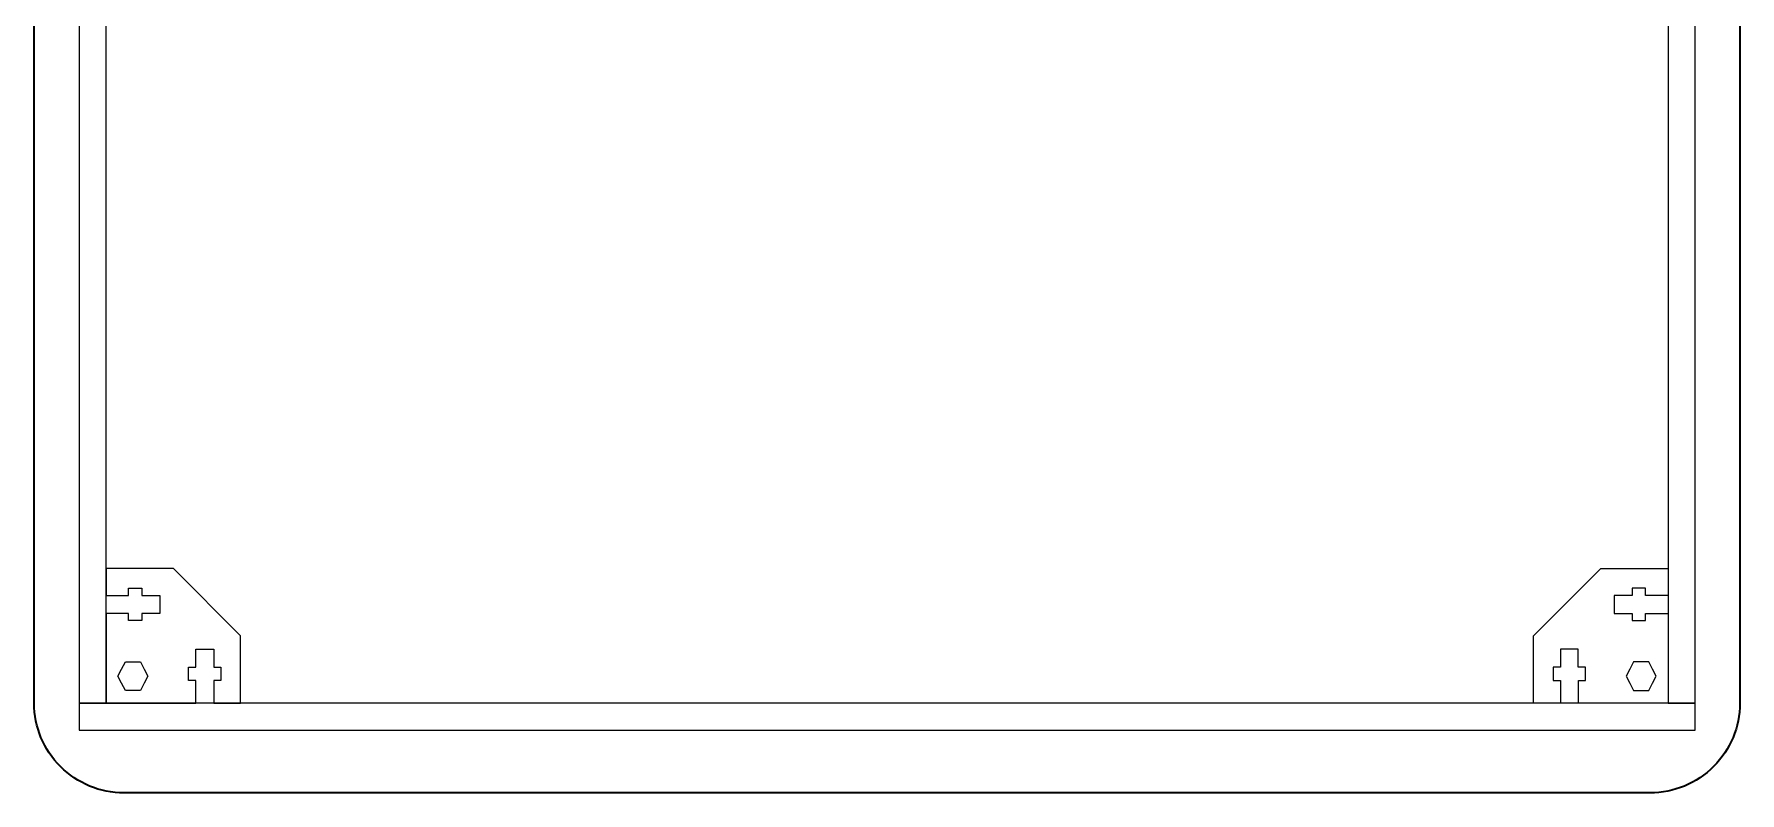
# Model space of a CAD drawing. Header units: centimetres. Extents: x 16 to 194, y -201 to 17.
# Drawn here: x 19.26 to 57.26, y -123.04 to -106.13 of the extents above; entities that cross this region are included whole.
import ezdxf

# ---------------------------------------------------------------- set-up
doc = ezdxf.new("R2010")
doc.units = ezdxf.units.CM
doc.header["$MEASUREMENT"] = 0
doc.layers.add('Layer 1', color=7, linetype='Continuous')

msp = doc.modelspace()

# ---------------------------------------------------------------- linework, layer by layer
at = {"layer": 'Layer 1', "color": 240, "lineweight": 9}
for points in [[(20.26528, -121.03964), (20.86528, -121.03964), (20.86528, -103.03964), (20.26528, -103.03964), (20.26528, -121.03964)], [(55.66528, -121.03964), (56.26528, -121.03964), (56.26528, -103.03964), (55.66528, -103.03964), (55.66528, -121.03964)], [(20.26528, -121.63964), (56.26528, -121.63964), (56.26528, -121.03964), (20.26528, -121.03964), (20.26528, -121.63964)]]:
    msp.add_lwpolyline(points, close=True, dxfattribs=at)
at = {"layer": 'Layer 1', "lineweight": 35}
msp.add_open_spline([(21.26418, -123.0405), (21.26418, -123.0405), (55.26418, -123.0405), (55.26418, -123.0405), (55.79495, -123.04016), (56.30385, -122.82899), (56.67892, -122.45344), (57.05399, -122.0779), (57.26452, -121.57126), (57.26418, -121.0405), (57.26418, -121.0405), (57.26418, -103.0405), (57.26418, -103.0405), (57.26385, -102.50973), (57.05268, -102.00083), (56.67713, -101.62576), (56.30158, -101.25069), (55.79495, -101.04016), (55.26418, -101.0405), (55.26418, -101.0405), (21.26418, -101.0405), (21.26418, -101.0405), (20.73341, -101.04083), (20.22452, -101.252), (19.84944, -101.62755), (19.47437, -102.00309), (19.26385, -102.50973), (19.26418, -103.0405), (19.26418, -103.0405), (19.26418, -121.0405), (19.26418, -121.0405), (19.26452, -121.57126), (19.47568, -122.08016), (19.85123, -122.45523), (20.22678, -122.8303), (20.73341, -123.04083), (21.26418, -123.0405)], degree=3, knots=[0, 0, 0, 0, 0.08333333, 0.08333333, 0.08333333, 0.16666667, 0.16666667, 0.16666667, 0.25, 0.25, 0.25, 0.33333333, 0.33333333, 0.33333333, 0.41666667, 0.41666667, 0.41666667, 0.5, 0.5, 0.5, 0.58333333, 0.58333333, 0.58333333, 0.66666667, 0.66666667, 0.66666667, 0.75, 0.75, 0.75, 0.83333333, 0.83333333, 0.83333333, 0.91666667, 0.91666667, 0.91666667, 1, 1, 1, 1], dxfattribs=at)
at = {"layer": 'Layer 1', "color": 240, "lineweight": 9}
for points, knots in [([(22.3656, -118.03947), (22.3656, -118.03947), (23.86462, -119.53937), (23.86462, -119.53937), (23.86462, -119.53937), (23.8643, -121.03937), (23.8643, -121.03937), (23.8643, -121.03937), (23.26416, -121.03937), (23.26416, -121.03937), (23.26416, -121.03937), (23.26416, -120.53944), (23.26416, -120.53944), (23.26416, -120.53944), (23.42356, -120.53944), (23.42356, -120.53944), (23.42356, -120.53944), (23.42422, -120.23847), (23.42422, -120.23847), (23.42422, -120.23847), (23.26447, -120.23847), (23.26447, -120.23847), (23.26447, -120.23847), (23.26447, -119.83859), (23.26447, -119.83859), (23.26447, -119.83859), (22.86559, -119.83859), (22.86559, -119.83859), (22.86559, -119.83859), (22.86559, -120.23878), (22.86559, -120.23878), (22.86559, -120.23878), (22.70551, -120.23878), (22.70551, -120.23878), (22.70551, -120.23878), (22.70519, -120.53808), (22.70519, -120.53808), (22.70519, -120.53808), (22.8649, -120.53808), (22.8649, -120.53808), (22.8649, -120.53808), (22.8649, -121.03849), (22.8649, -121.03849), (22.8649, -121.03849), (20.86528, -121.03849), (20.86528, -121.03849), (20.86528, -121.03849), (20.86528, -119.0389), (20.86528, -119.0389), (20.86528, -119.0389), (21.36527, -119.0389), (21.36527, -119.0389), (21.36527, -119.0389), (21.36527, -119.19866), (21.36527, -119.19866), (21.36527, -119.19866), (21.66459, -119.19866), (21.66459, -119.19866), (21.66459, -119.19866), (21.66459, -119.03892), (21.66459, -119.03892), (21.66459, -119.03892), (22.06445, -119.03892), (22.06445, -119.03892), (22.06445, -119.03892), (22.06445, -118.63873), (22.06445, -118.63873), (22.06445, -118.63873), (21.66558, -118.63873), (21.66558, -118.63873), (21.66558, -118.63873), (21.66558, -118.47934), (21.66558, -118.47934), (21.66558, -118.47934), (21.36559, -118.47934), (21.36559, -118.47934), (21.36559, -118.47934), (21.36559, -118.63941), (21.36559, -118.63941), (21.36559, -118.63941), (20.86584, -118.63941), (20.86584, -118.63941), (20.86584, -118.63941), (20.86584, -118.03996), (20.86584, -118.03996), (20.86584, -118.03996), (22.3656, -118.03947), (22.3656, -118.03947)], [0, 0, 0, 0, 0.03448276, 0.03448276, 0.03448276, 0.06896552, 0.06896552, 0.06896552, 0.10344828, 0.10344828, 0.10344828, 0.13793103, 0.13793103, 0.13793103, 0.17241379, 0.17241379, 0.17241379, 0.20689655, 0.20689655, 0.20689655, 0.24137931, 0.24137931, 0.24137931, 0.27586207, 0.27586207, 0.27586207, 0.31034483, 0.31034483, 0.31034483, 0.34482759, 0.34482759, 0.34482759, 0.37931034, 0.37931034, 0.37931034, 0.4137931, 0.4137931, 0.4137931, 0.44827586, 0.44827586, 0.44827586, 0.48275862, 0.48275862, 0.48275862, 0.51724138, 0.51724138, 0.51724138, 0.55172414, 0.55172414, 0.55172414, 0.5862069, 0.5862069, 0.5862069, 0.62068966, 0.62068966, 0.62068966, 0.65517241, 0.65517241, 0.65517241, 0.68965517, 0.68965517, 0.68965517, 0.72413793, 0.72413793, 0.72413793, 0.75862069, 0.75862069, 0.75862069, 0.79310345, 0.79310345, 0.79310345, 0.82758621, 0.82758621, 0.82758621, 0.86206897, 0.86206897, 0.86206897, 0.89655172, 0.89655172, 0.89655172, 0.93103448, 0.93103448, 0.93103448, 0.96551724, 0.96551724, 0.96551724, 1, 1, 1, 1]), ([(54.16496, -118.03947), (54.16496, -118.03947), (52.66594, -119.53937), (52.66594, -119.53937), (52.66594, -119.53937), (52.66626, -121.03937), (52.66626, -121.03937), (52.66626, -121.03937), (53.2664, -121.03937), (53.2664, -121.03937), (53.2664, -121.03937), (53.2664, -120.53944), (53.2664, -120.53944), (53.2664, -120.53944), (53.107, -120.53944), (53.107, -120.53944), (53.107, -120.53944), (53.10634, -120.23847), (53.10634, -120.23847), (53.10634, -120.23847), (53.26609, -120.23847), (53.26609, -120.23847), (53.26609, -120.23847), (53.26609, -119.83859), (53.26609, -119.83859), (53.26609, -119.83859), (53.66497, -119.83859), (53.66497, -119.83859), (53.66497, -119.83859), (53.66497, -120.23878), (53.66497, -120.23878), (53.66497, -120.23878), (53.82505, -120.23878), (53.82505, -120.23878), (53.82505, -120.23878), (53.82537, -120.53808), (53.82537, -120.53808), (53.82537, -120.53808), (53.66566, -120.53808), (53.66566, -120.53808), (53.66566, -120.53808), (53.66566, -121.03849), (53.66566, -121.03849), (53.66566, -121.03849), (55.66528, -121.03849), (55.66528, -121.03849), (55.66528, -121.03849), (55.66528, -119.0389), (55.66528, -119.0389), (55.66528, -119.0389), (55.16529, -119.0389), (55.16529, -119.0389), (55.16529, -119.0389), (55.16529, -119.19866), (55.16529, -119.19866), (55.16529, -119.19866), (54.86597, -119.19866), (54.86597, -119.19866), (54.86597, -119.19866), (54.86597, -119.03892), (54.86597, -119.03892), (54.86597, -119.03892), (54.46611, -119.03892), (54.46611, -119.03892), (54.46611, -119.03892), (54.46611, -118.63873), (54.46611, -118.63873), (54.46611, -118.63873), (54.86498, -118.63873), (54.86498, -118.63873), (54.86498, -118.63873), (54.86498, -118.47934), (54.86498, -118.47934), (54.86498, -118.47934), (55.16497, -118.47934), (55.16497, -118.47934), (55.16497, -118.47934), (55.16497, -118.63941), (55.16497, -118.63941), (55.16497, -118.63941), (55.66472, -118.63941), (55.66472, -118.63941), (55.66472, -118.63941), (55.66472, -118.03996), (55.66472, -118.03996), (55.66472, -118.03996), (54.16496, -118.03947), (54.16496, -118.03947)], [0, 0, 0, 0, 0.03448276, 0.03448276, 0.03448276, 0.06896552, 0.06896552, 0.06896552, 0.10344828, 0.10344828, 0.10344828, 0.13793103, 0.13793103, 0.13793103, 0.17241379, 0.17241379, 0.17241379, 0.20689655, 0.20689655, 0.20689655, 0.24137931, 0.24137931, 0.24137931, 0.27586207, 0.27586207, 0.27586207, 0.31034483, 0.31034483, 0.31034483, 0.34482759, 0.34482759, 0.34482759, 0.37931034, 0.37931034, 0.37931034, 0.4137931, 0.4137931, 0.4137931, 0.44827586, 0.44827586, 0.44827586, 0.48275862, 0.48275862, 0.48275862, 0.51724138, 0.51724138, 0.51724138, 0.55172414, 0.55172414, 0.55172414, 0.5862069, 0.5862069, 0.5862069, 0.62068966, 0.62068966, 0.62068966, 0.65517241, 0.65517241, 0.65517241, 0.68965517, 0.68965517, 0.68965517, 0.72413793, 0.72413793, 0.72413793, 0.75862069, 0.75862069, 0.75862069, 0.79310345, 0.79310345, 0.79310345, 0.82758621, 0.82758621, 0.82758621, 0.86206897, 0.86206897, 0.86206897, 0.89655172, 0.89655172, 0.89655172, 0.93103448, 0.93103448, 0.93103448, 0.96551724, 0.96551724, 0.96551724, 1, 1, 1, 1]), ([(21.63248, -120.75649), (21.63248, -120.75649), (21.71623, -120.59804), (21.71623, -120.59804), (21.71623, -120.59804), (21.79998, -120.43959), (21.79998, -120.43959), (21.79998, -120.43959), (21.71623, -120.28114), (21.71623, -120.28114), (21.71623, -120.28114), (21.63248, -120.12269), (21.63248, -120.12269), (21.63248, -120.12269), (21.46498, -120.12269), (21.46498, -120.12269), (21.46498, -120.12269), (21.29748, -120.12269), (21.29748, -120.12269), (21.29748, -120.12269), (21.21373, -120.28114), (21.21373, -120.28114), (21.21373, -120.28114), (21.12998, -120.43959), (21.12998, -120.43959), (21.12998, -120.43959), (21.21373, -120.59804), (21.21373, -120.59804), (21.21373, -120.59804), (21.29748, -120.75649), (21.29748, -120.75649), (21.29748, -120.75649), (21.46498, -120.75649), (21.46498, -120.75649), (21.46498, -120.75649), (21.63248, -120.75649), (21.63248, -120.75649)], [0, 0, 0, 0, 0.08333333, 0.08333333, 0.08333333, 0.16666667, 0.16666667, 0.16666667, 0.25, 0.25, 0.25, 0.33333333, 0.33333333, 0.33333333, 0.41666667, 0.41666667, 0.41666667, 0.5, 0.5, 0.5, 0.58333333, 0.58333333, 0.58333333, 0.66666667, 0.66666667, 0.66666667, 0.75, 0.75, 0.75, 0.83333333, 0.83333333, 0.83333333, 0.91666667, 0.91666667, 0.91666667, 1, 1, 1, 1]), ([(21.63248, -120.75649), (21.63248, -120.75649), (21.71623, -120.59804), (21.71623, -120.59804), (21.71623, -120.59804), (21.79998, -120.43959), (21.79998, -120.43959), (21.79998, -120.43959), (21.71623, -120.28114), (21.71623, -120.28114), (21.71623, -120.28114), (21.63248, -120.12269), (21.63248, -120.12269), (21.63248, -120.12269), (21.46498, -120.12269), (21.46498, -120.12269), (21.46498, -120.12269), (21.29748, -120.12269), (21.29748, -120.12269), (21.29748, -120.12269), (21.21373, -120.28114), (21.21373, -120.28114), (21.21373, -120.28114), (21.12998, -120.43959), (21.12998, -120.43959), (21.12998, -120.43959), (21.21373, -120.59804), (21.21373, -120.59804), (21.21373, -120.59804), (21.29748, -120.75649), (21.29748, -120.75649), (21.29748, -120.75649), (21.46498, -120.75649), (21.46498, -120.75649), (21.46498, -120.75649), (21.63248, -120.75649), (21.63248, -120.75649)], [0, 0, 0, 0, 0.08333333, 0.08333333, 0.08333333, 0.16666667, 0.16666667, 0.16666667, 0.25, 0.25, 0.25, 0.33333333, 0.33333333, 0.33333333, 0.41666667, 0.41666667, 0.41666667, 0.5, 0.5, 0.5, 0.58333333, 0.58333333, 0.58333333, 0.66666667, 0.66666667, 0.66666667, 0.75, 0.75, 0.75, 0.83333333, 0.83333333, 0.83333333, 0.91666667, 0.91666667, 0.91666667, 1, 1, 1, 1]), ([(54.89808, -120.75649), (54.89808, -120.75649), (54.81433, -120.59804), (54.81433, -120.59804), (54.81433, -120.59804), (54.73058, -120.43959), (54.73058, -120.43959), (54.73058, -120.43959), (54.81433, -120.28114), (54.81433, -120.28114), (54.81433, -120.28114), (54.89808, -120.12269), (54.89808, -120.12269), (54.89808, -120.12269), (55.06558, -120.12269), (55.06558, -120.12269), (55.06558, -120.12269), (55.23308, -120.12269), (55.23308, -120.12269), (55.23308, -120.12269), (55.31683, -120.28114), (55.31683, -120.28114), (55.31683, -120.28114), (55.40058, -120.43959), (55.40058, -120.43959), (55.40058, -120.43959), (55.31683, -120.59804), (55.31683, -120.59804), (55.31683, -120.59804), (55.23308, -120.75649), (55.23308, -120.75649), (55.23308, -120.75649), (55.06558, -120.75649), (55.06558, -120.75649), (55.06558, -120.75649), (54.89808, -120.75649), (54.89808, -120.75649)], [0, 0, 0, 0, 0.08333333, 0.08333333, 0.08333333, 0.16666667, 0.16666667, 0.16666667, 0.25, 0.25, 0.25, 0.33333333, 0.33333333, 0.33333333, 0.41666667, 0.41666667, 0.41666667, 0.5, 0.5, 0.5, 0.58333333, 0.58333333, 0.58333333, 0.66666667, 0.66666667, 0.66666667, 0.75, 0.75, 0.75, 0.83333333, 0.83333333, 0.83333333, 0.91666667, 0.91666667, 0.91666667, 1, 1, 1, 1]), ([(54.89808, -120.75649), (54.89808, -120.75649), (54.81433, -120.59804), (54.81433, -120.59804), (54.81433, -120.59804), (54.73058, -120.43959), (54.73058, -120.43959), (54.73058, -120.43959), (54.81433, -120.28114), (54.81433, -120.28114), (54.81433, -120.28114), (54.89808, -120.12269), (54.89808, -120.12269), (54.89808, -120.12269), (55.06558, -120.12269), (55.06558, -120.12269), (55.06558, -120.12269), (55.23308, -120.12269), (55.23308, -120.12269), (55.23308, -120.12269), (55.31683, -120.28114), (55.31683, -120.28114), (55.31683, -120.28114), (55.40058, -120.43959), (55.40058, -120.43959), (55.40058, -120.43959), (55.31683, -120.59804), (55.31683, -120.59804), (55.31683, -120.59804), (55.23308, -120.75649), (55.23308, -120.75649), (55.23308, -120.75649), (55.06558, -120.75649), (55.06558, -120.75649), (55.06558, -120.75649), (54.89808, -120.75649), (54.89808, -120.75649)], [0, 0, 0, 0, 0.08333333, 0.08333333, 0.08333333, 0.16666667, 0.16666667, 0.16666667, 0.25, 0.25, 0.25, 0.33333333, 0.33333333, 0.33333333, 0.41666667, 0.41666667, 0.41666667, 0.5, 0.5, 0.5, 0.58333333, 0.58333333, 0.58333333, 0.66666667, 0.66666667, 0.66666667, 0.75, 0.75, 0.75, 0.83333333, 0.83333333, 0.83333333, 0.91666667, 0.91666667, 0.91666667, 1, 1, 1, 1])]:
    msp.add_open_spline(points, degree=3, knots=knots, dxfattribs=at)

doc.saveas('drawing.dxf')
